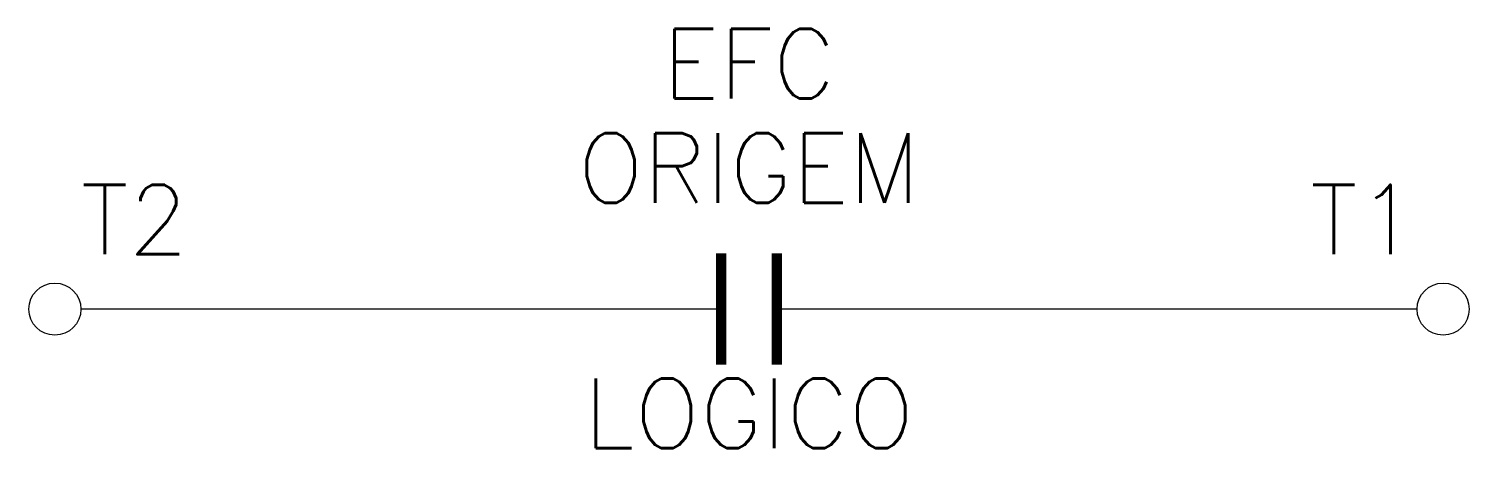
# Model space of a CAD drawing. Header units: millimetres. Extents: x -41.5 to 0, y -4 to 8.1.
import ezdxf
from ezdxf.enums import TextEntityAlignment as Align

# ---------------------------------------------------------------- set-up
doc = ezdxf.new("R2010")
doc.units = ezdxf.units.MM
doc.header["$LTSCALE"] = 10
doc.styles.add('ROMANS', font='romans.shx')

msp = doc.modelspace()

# ---------------------------------------------------------------- linework, layer by layer
at = {"color": 7}
msp.add_line((-21.55, 0), (-40, 0), dxfattribs=at)
at = {"color": 7, "linetype": 'Continuous'}
msp.add_line((-1.5, 0), (-19.95, 0), dxfattribs=at)
at = {"color": 7, "const_width": 0.3}
for points in [[(-21.55, 1.6), (-21.55, -1.6)], [(-19.95, 1.6), (-19.95, -1.6)]]:
    msp.add_lwpolyline(points, dxfattribs=at)
at = {"color": 7}
for centre in [(-40.75, 0), (-0.75, 0)]:
    msp.add_circle(centre, 0.75, dxfattribs=at)

# ---------------------------------------------------------------- texts
at = {"color": 7, "lineweight": -3, "style": 'ROMANS'}
for tag, text, p in [('EFC', '', (-20.75, 7.062)), ('ORIGEM', 'ENDERECO FISICO', (-20.75, 4.062))]:
    msp.add_attdef(tag, text=text, height=2, dxfattribs=at).set_placement(p, align=Align.MIDDLE_CENTER)
msp.add_attdef('T2', text='', height=2, dxfattribs=at).set_placement((-40, 2.577), align=Align.MIDDLE_LEFT)
msp.add_attdef('T1', text='', height=2, dxfattribs=at).set_placement((-1.5, 2.577), align=Align.MIDDLE_RIGHT)
msp.add_attdef('LOGICO', text='DIAGRAMA LOGICO', height=2, dxfattribs=at).set_placement((-20.75, -1.999), align=Align.TOP_CENTER)

doc.saveas('drawing.dxf')
